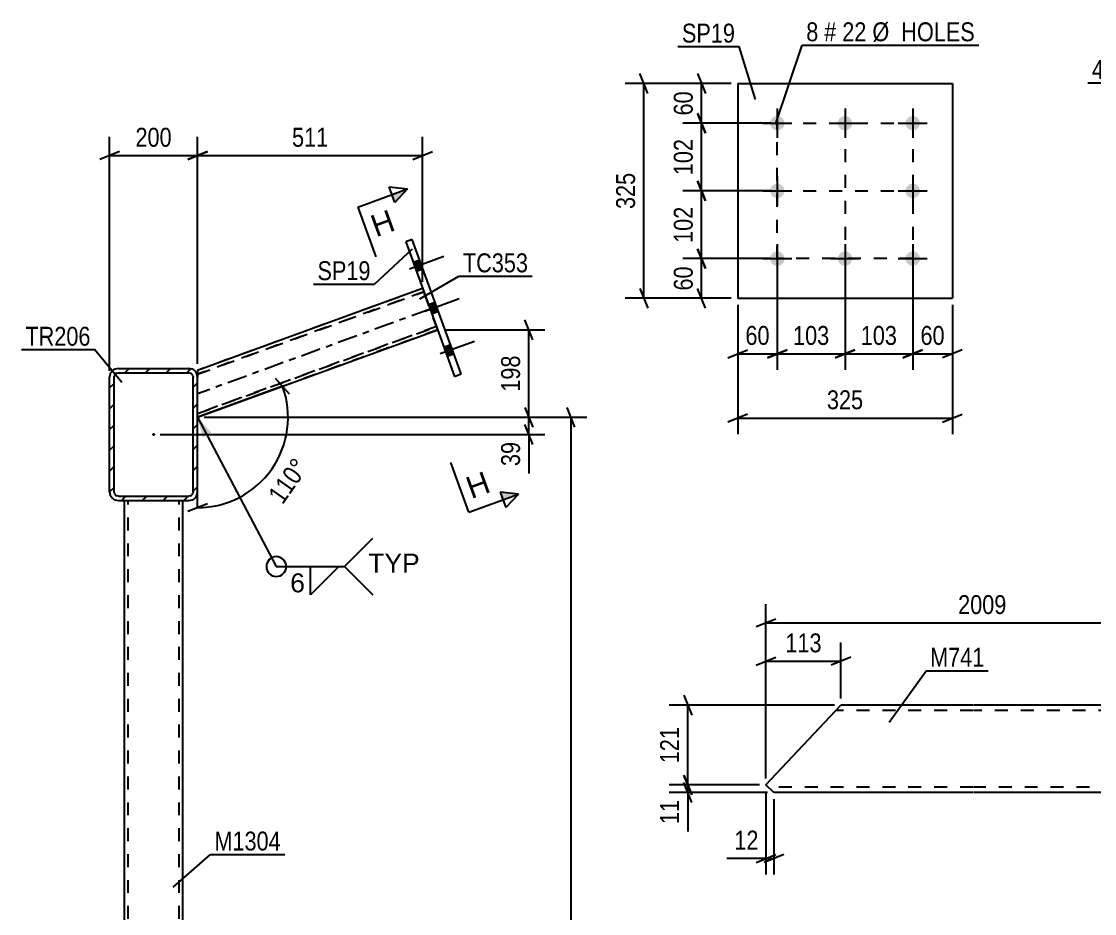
# Model space of a CAD drawing. Header units: millimetres. Extents: x 0 to 841, y 0 to 594.
# Drawn here: x 514.5 to 677, y 320.7 to 455.7 of the extents above; entities that cross this region are included whole.
import ezdxf

# ---------------------------------------------------------------- set-up
doc = ezdxf.new("R2010")
doc.units = ezdxf.units.MM
doc.linetypes.add('DXK_LINE_DOT2', pattern=[3.9198, 1.9599, -1.9599])
doc.linetypes.add('DXK_LINE_DOT3', pattern=[5.9187, 2.979, -0.9799, 0.9799, -0.9799])
doc.styles.add('Arial', font='ARIAL.TTF', dxfattribs={"height": 0.2})
doc.styles.add('Arial Narrow', font='ARIALN.TTF', dxfattribs={"height": 0.2})

# ---------------------------------------------------------------- blocks, each defined once
blk = doc.blocks.new('Part-570388617-3313 - 3275')
at = {"color": 2, "linetype": 'Continuous'}
for p, q in [((575.26, 415.29), (541.2, 402.9)), ((541.2, 395.8), (577.54, 409.03)), ((541.2, 402.9), (541.2, 401.85)), ((541.2, 402.9), (541.2, 402.9))]:
    blk.add_line(p, q, dxfattribs=at)
at = {"color": 7, "linetype": 'DXK_LINE_DOT2'}
for p, q in [((575.26, 415.29), (541.2, 402.9)), ((541.2, 402.33), (575.44, 414.79)), ((575.44, 414.79), (541.2, 402.33)), ((577.54, 409.03), (575.26, 415.29)), ((541.2, 396.37), (577.36, 409.53)), ((577.36, 409.53), (541.2, 396.37)), ((577.54, 409.03), (541.2, 395.8)), ((541.2, 402.9), (541.2, 402.57)), ((541.2, 402.33), (541.2, 402.33)), ((541.2, 395.8), (541.2, 401.85)), ((541.2, 396.37), (541.2, 396.37)), ((541.2, 395.8), (541.2, 395.8))]:
    blk.add_line(p, q, dxfattribs=at)
at = {"color": 7, "linetype": 'DXK_LINE_DOT3'}
blk.add_line((576.4, 412.16), (541.2, 399.35), dxfattribs=at)
blk = doc.blocks.new('Part-570388617-3338 - 3275')
at = {"color": 2, "linetype": 'Continuous'}
for p, q in [((573.69, 422.71), (572.69, 422.34)), ((572.69, 422.34), (580.1, 401.98)), ((581.11, 402.35), (573.69, 422.71)), ((580.1, 401.98), (581.11, 402.35))]:
    blk.add_line(p, q, dxfattribs=at)
at = {"color": 7, "linetype": 'DXK_LINE_DOT2'}
for p, q in [((573.69, 422.71), (572.69, 422.34)), ((580.1, 401.98), (581.11, 402.35))]:
    blk.add_line(p, q, dxfattribs=at)
blk = doc.blocks.new('Bolt-570388617-3353 - 3275')
at = {"linetype": 'Continuous'}
for points in [[(573.81, 419.27), (574.31, 417.89), (575.31, 418.26), (574.81, 419.64)], [(573.81, 419.27), (574.31, 417.89), (575.31, 418.26), (574.81, 419.64)], [(573.81, 419.27), (574.31, 417.89), (575.31, 418.26), (574.81, 419.64)], [(576.15, 412.85), (576.65, 411.47), (577.65, 411.84), (577.15, 413.21)], [(576.15, 412.85), (576.65, 411.47), (577.65, 411.84), (577.15, 413.21)], [(578.48, 406.43), (578.99, 405.05), (579.99, 405.42), (579.49, 406.79)], [(578.48, 406.43), (578.99, 405.05), (579.99, 405.42), (579.49, 406.79)], [(578.48, 406.43), (578.99, 405.05), (579.99, 405.42), (579.49, 406.79)]]:
    blk.add_hatch(color=1, dxfattribs=at).paths.add_polyline_path(points)
at = {"color": 1, "linetype": 'Continuous'}
for p, q in [((573.25, 418.29), (578.45, 420.18)), ((573.25, 418.29), (578.45, 420.18)), ((573.25, 418.29), (578.45, 420.18)), ((573.81, 419.27), (574.81, 419.64)), ((573.81, 419.27), (574.81, 419.64)), ((573.81, 419.27), (574.81, 419.64)), ((574.31, 417.89), (575.31, 418.26)), ((574.31, 417.89), (575.31, 418.26)), ((574.31, 417.89), (575.31, 418.26)), ((575.58, 411.86), (580.78, 413.76)), ((575.58, 411.86), (580.78, 413.76)), ((576.15, 412.85), (577.15, 413.21)), ((576.15, 412.85), (577.15, 413.21)), ((576.65, 411.47), (577.65, 411.84)), ((576.65, 411.47), (577.65, 411.84)), ((577.92, 405.44), (583.12, 407.34)), ((577.92, 405.44), (583.12, 407.34)), ((577.92, 405.44), (583.12, 407.34)), ((578.48, 406.43), (579.49, 406.79)), ((578.48, 406.43), (579.49, 406.79)), ((578.48, 406.43), (579.49, 406.79)), ((578.99, 405.05), (579.99, 405.42)), ((578.99, 405.05), (579.99, 405.42)), ((578.99, 405.05), (579.99, 405.42))]:
    blk.add_line(p, q, dxfattribs=at)
blk = doc.blocks.new('Part-570388617-3367 - 3275')
at = {"color": 2, "linetype": 'Continuous'}
for p, q in [((530.14, 308.73), (530.14, 383.19)), ((538.94, 308.73), (538.94, 383.19)), ((530.14, 286.07), (530.14, 286.67)), ((538.94, 286.07), (538.94, 286.67)), ((530.14, 190.52), (530.14, 264.97)), ((538.94, 190.52), (538.94, 264.97))]:
    blk.add_line(p, q, dxfattribs=at)
at = {"color": 7, "linetype": 'DXK_LINE_DOT2'}
for p, q in [((530.14, 383.19), (538.94, 383.19)), ((530.14, 383.19), (538.94, 383.19)), ((530.67, 190.52), (530.67, 383.19)), ((538.4, 190.52), (538.4, 383.19)), ((530.14, 286.67), (530.14, 308.73)), ((538.94, 286.67), (538.94, 308.73)), ((530.14, 264.97), (530.14, 286.07)), ((538.94, 264.97), (538.94, 286.07)), ((530.14, 190.52), (530.14, 190.52)), ((530.14, 190.52), (538.94, 190.52)), ((538.94, 190.52), (530.14, 190.52)), ((530.14, 190.52), (530.14, 190.52)), ((530.67, 190.52), (530.67, 190.52)), ((538.4, 190.52), (538.4, 190.52)), ((538.94, 190.52), (538.94, 190.52)), ((538.94, 190.52), (538.94, 190.52))]:
    blk.add_line(p, q, dxfattribs=at)
blk = doc.blocks.new('Part-570388617-3372 - 3275')
at = {"linetype": 'Continuous'}
h = blk.add_hatch(dxfattribs=at)
h.set_pattern_fill('', scale=0.7, style=0, pattern_type=0)
h.set_pattern_definition([(45, (527.87, 384.519), (-1.57154, 1.57154), [])])
h.paths.add_polyline_path([(527.87, 401.85), (527.87, 384.52), (527.97, 384.01), (528.26, 383.58), (528.69, 383.29), (529.2, 383.19), (539.87, 383.19), (540.38, 383.29), (540.81, 383.58), (541.1, 384.01), (541.2, 384.52), (541.2, 401.85), (541.1, 402.36), (540.81, 402.8), (540.38, 403.08), (539.87, 403.19), (529.2, 403.19), (528.69, 403.08), (528.26, 402.8), (527.97, 402.36)])
h.paths.add_polyline_path([(528.73, 402.32), (528.95, 402.47), (529.2, 402.52), (539.87, 402.52), (540.13, 402.47), (540.34, 402.32), (540.49, 402.11), (540.54, 401.85), (540.54, 384.52), (540.49, 384.26), (540.34, 384.05), (540.13, 383.9), (539.87, 383.85), (529.2, 383.85), (528.95, 383.9), (528.73, 384.05), (528.59, 384.26), (528.54, 384.52), (528.54, 401.85), (528.59, 402.11)])
blk.add_hatch(color=30, dxfattribs=at).paths.add_polyline_path([(534.54, 393.09, -1), (534.54, 393.29, -1)])
at = {"color": 2, "linetype": 'Continuous'}
for p, q in [((529.2, 403.19), (528.69, 403.08)), ((529.2, 403.19), (539.87, 403.19)), ((540.38, 403.08), (539.87, 403.19)), ((527.97, 402.36), (527.87, 401.85)), ((527.87, 384.52), (527.87, 401.85)), ((528.54, 401.85), (528.59, 402.11)), ((528.54, 384.52), (528.54, 401.85)), ((528.95, 402.47), (529.2, 402.52)), ((529.2, 402.52), (539.87, 402.52)), ((539.87, 402.52), (540.13, 402.47)), ((540.49, 402.11), (540.54, 401.85)), ((540.54, 384.52), (540.54, 401.85)), ((541.2, 401.85), (541.1, 402.36)), ((541.2, 384.52), (541.2, 401.85)), ((527.87, 384.52), (527.97, 384.01)), ((528.59, 384.26), (528.54, 384.52)), ((529.2, 383.85), (528.95, 383.9)), ((529.2, 383.85), (539.87, 383.85)), ((540.13, 383.9), (539.87, 383.85)), ((540.54, 384.52), (540.49, 384.26)), ((541.1, 384.01), (541.2, 384.52)), ((528.69, 383.29), (529.2, 383.19)), ((529.2, 383.19), (539.87, 383.19)), ((539.87, 383.19), (540.38, 383.29))]:
    blk.add_line(p, q, dxfattribs=at)
at = {"color": 7, "linetype": 'DXK_LINE_DOT3'}
blk.add_line((534.54, 393.19), (534.54, 393.19), dxfattribs=at)
at = {"color": 30, "linetype": 'DXK_LINE_DOT3'}
blk.add_line((534.54, 393.19), (534.54, 393.19), dxfattribs=at)
at = {"color": 30, "linetype": 'Continuous'}
blk.add_circle((534.54, 393.19), 0.1, dxfattribs=at)
at = {"color": 2, "linetype": 'Continuous'}
for centre, radius, start, end in [((529.2, 401.85), 1.33, 112.5, 157.5), ((539.87, 401.85), 1.33, 22.5, 67.5), ((529.2, 401.85), 0.667, 112.5, 157.5), ((539.87, 401.85), 0.667, 22.5, 67.5), ((529.2, 384.52), 1.33, 202.5, 247.5), ((529.2, 384.52), 0.667, 202.5, 247.5), ((539.87, 384.52), 0.667, 292.5, 337.5), ((539.87, 384.52), 1.33, 292.5, 337.5)]:
    blk.add_arc(centre, radius, start, end, dxfattribs=at)
blk = doc.blocks.new('Part-570388617-11864 - 11863')
at = {"color": 2, "linetype": 'Continuous'}
for p, q in [((627.23, 340.14), (638.58, 352.21)), ((658.58, 352.21), (638.58, 352.21)), ((678.68, 352.21), (658.68, 352.21)), ((692.72, 339.01), (678.68, 352.21)), ((628.44, 339.01), (627.23, 340.14)), ((658.58, 339.01), (628.44, 339.01)), ((692.72, 339.01), (658.68, 339.01))]:
    blk.add_line(p, q, dxfattribs=at)
at = {"color": 7, "linetype": 'DXK_LINE_DOT2'}
for p, q in [((658.58, 351.41), (637.83, 351.41)), ((679.53, 351.41), (658.68, 351.41)), ((658.58, 339.81), (627.59, 339.81)), ((691.87, 339.81), (658.68, 339.81)), ((691.62, 340.04), (691.67, 339.99)), ((691.8, 339.87), (691.87, 339.81))]:
    blk.add_line(p, q, dxfattribs=at)
blk = doc.blocks.new('Part-570388617-11904 - 11903')
at = {"color": 2, "linetype": 'Continuous'}
for p, q in [((622.95, 446.31), (622.95, 413.81)), ((622.95, 446.31), (655.45, 446.31)), ((655.45, 446.31), (655.45, 413.81)), ((622.95, 413.81), (655.45, 413.81))]:
    blk.add_line(p, q, dxfattribs=at)
blk = doc.blocks.new('Bolt-570388617-11905 - 11903')
at = {"linetype": 'Continuous'}
for points in [[(628.95, 441.41, -1), (628.95, 439.21, -1)], [(639.2, 441.41, -1), (639.2, 439.21, -1)], [(649.45, 441.41, -1), (649.45, 439.21, -1)], [(628.95, 431.16, -1), (628.95, 428.96, -1)], [(649.45, 431.16, -1), (649.45, 428.96, -1)], [(628.95, 420.91, -1), (628.95, 418.71, -1)], [(639.2, 420.91, -1), (639.2, 418.71, -1)], [(649.45, 420.91, -1), (649.45, 418.71, -1)]]:
    blk.add_hatch(color=1, dxfattribs=at).paths.add_polyline_path(points)
at = {"color": 1, "linetype": 'Continuous'}
for p, q in [((628.95, 442.51), (628.95, 438.11)), ((639.2, 442.51), (639.2, 438.11)), ((649.45, 442.51), (649.45, 438.11)), ((626.75, 440.31), (631.15, 440.31)), ((637, 440.31), (641.4, 440.31)), ((647.25, 440.31), (651.65, 440.31)), ((628.95, 432.26), (628.95, 427.86)), ((649.45, 432.26), (649.45, 427.86)), ((626.75, 430.06), (631.15, 430.06)), ((647.25, 430.06), (651.65, 430.06)), ((628.95, 422.01), (628.95, 417.61)), ((639.2, 422.01), (639.2, 417.61)), ((649.45, 422.01), (649.45, 417.61)), ((626.75, 419.81), (631.15, 419.81)), ((637, 419.81), (641.4, 419.81)), ((647.25, 419.81), (651.65, 419.81))]:
    blk.add_line(p, q, dxfattribs=at)
blk = doc.blocks.new('Rectangle-570388617-13213 - 11903')
at = {"color": 1, "linetype": 'DXK_LINE_DOT2'}
blk.add_lwpolyline([(628.95, 440.31), (649.45, 440.31), (649.45, 419.81), (628.95, 419.81), (628.95, 440.31)], close=True, dxfattribs=at)
blk = doc.blocks.new('Line-570388617-13223 - 11903')
at = {"color": 1, "linetype": 'DXK_LINE_DOT2'}
blk.add_line((639.2, 440.31), (639.2, 419.81), dxfattribs=at)
blk = doc.blocks.new('Line-570388617-13230 - 11903')
at = {"color": 1, "linetype": 'DXK_LINE_DOT2'}
blk.add_line((628.95, 430.06), (649.45, 430.06), dxfattribs=at)
blk = doc.blocks.new('StraightDimension-570388617-9710 - 3275')
at = {"color": 7, "linetype": 'Continuous'}
for p, q in [((527.87, 402.85), (527.87, 438.25)), ((541.2, 403.9), (541.2, 438.25)), ((529.37, 436), (526.37, 434.8)), ((527.87, 435.4), (541.2, 435.4)), ((539.7, 434.8), (542.7, 436))]:
    blk.add_line(p, q, dxfattribs=at)
at = {"color": 0}
blk.add_wipeout([(537.88, 436.15), (537.88, 440.35), (531.19, 440.35), (531.19, 436.15)], dxfattribs=at)
at = {"color": 3, "style": 'Arial Narrow'}
blk.add_text('200', height=2.863, dxfattribs=at).set_placement((531.79, 436.75))
blk = doc.blocks.new('AngleDimension-570388617-9568 - 3275')
at = {"color": 7, "linetype": 'Continuous'}
for p, q in [((555.13, 399.28), (552.98, 401.69)), ((554.06, 400.48), (541.2, 395.8)), ((542.14, 396.15), (554.06, 400.48)), ((541.2, 382.12), (541.2, 395.8)), ((542.7, 382.72), (539.7, 381.52))]:
    blk.add_line(p, q, dxfattribs=at)
blk.add_arc((541.2, 395.8), 13.68, 270, 20.0003, dxfattribs=at)
at = {"color": 0}
blk.add_wipeout([(558.96, 388.43), (555.52, 390.84), (550.77, 384.05), (554.21, 381.64)], dxfattribs=at)
at = {"color": 3, "style": 'Arial Narrow'}
blk.add_text('110°', height=2.863, rotation=54.9982, dxfattribs=at).set_placement((554.06, 382.47))
blk = doc.blocks.new('StraightDimension-570388617-3440 - 3275')
at = {"color": 7, "linetype": 'Continuous'}
for p, q in [((591.95, 407.53), (590.75, 410.53)), ((578.54, 409.03), (593.75, 409.03)), ((591.35, 395.8), (591.35, 409.03)), ((590.75, 397.3), (591.95, 394.3)), ((542.2, 395.8), (593.75, 395.8))]:
    blk.add_line(p, q, dxfattribs=at)
at = {"color": 0}
blk.add_wipeout([(590.6, 405.76), (586.4, 405.76), (586.4, 399.07), (590.6, 399.07)], dxfattribs=at)
at = {"color": 3, "style": 'Arial Narrow'}
blk.add_text('198', height=2.863, rotation=90.0002, dxfattribs=at).set_placement((590, 399.67))
blk = doc.blocks.new('StraightDimension-570388617-3450 - 3275')
at = {"color": 7, "linetype": 'Continuous'}
for p, q in [((590.75, 397.3), (591.95, 394.3)), ((542.2, 395.8), (593.75, 395.8)), ((591.35, 393.19), (591.35, 395.8)), ((535.54, 393.19), (593.75, 393.19)), ((591.95, 391.69), (590.75, 394.69))]:
    blk.add_line(p, q, dxfattribs=at)
at = {"color": 0}
blk.add_wipeout([(590.6, 392.66), (586.4, 392.66), (586.4, 387.81), (590.6, 387.81)], dxfattribs=at)
at = {"color": 7, "linetype": 'Continuous'}
blk.add_line((591.35, 393.19), (591.35, 387.28), dxfattribs=at)
blk.add_line((591.35, 393.19), (591.35, 387.28), dxfattribs=at)
at = {"color": 3, "style": 'Arial Narrow'}
blk.add_text('39', height=2.863, rotation=90.0002, dxfattribs=at).set_placement((590, 388.41))
blk = doc.blocks.new('StraightDimension-570388617-3485 - 3275')
at = {"color": 7, "linetype": 'Continuous'}
for p, q in [((598.32, 394.3), (597.12, 397.3)), ((542.2, 395.8), (600.12, 395.8)), ((597.72, 178.28), (597.72, 395.8)), ((597.12, 179.78), (598.32, 176.78)), ((561, 178.28), (600.12, 178.28))]:
    blk.add_line(p, q, dxfattribs=at)
at = {"color": 0}
blk.add_wipeout([(596.97, 291.3), (592.77, 291.3), (592.77, 282.79), (596.97, 282.79)], dxfattribs=at)
at = {"color": 3, "style": 'Arial Narrow'}
blk.add_text('3263', height=2.863, rotation=90.0002, dxfattribs=at).set_placement((596.37, 283.39))
blk = doc.blocks.new('StraightDimension-570388617-9709 - 3275')
at = {"color": 7, "linetype": 'Continuous'}
for p, q in [((541.2, 403.9), (541.2, 438.25)), ((575.26, 416.29), (575.26, 438.25)), ((542.7, 436), (539.7, 434.8)), ((541.2, 435.4), (575.26, 435.4)), ((573.76, 434.8), (576.76, 436))]:
    blk.add_line(p, q, dxfattribs=at)
at = {"color": 0}
blk.add_wipeout([(561.57, 436.15), (561.57, 440.35), (554.89, 440.35), (554.89, 436.15)], dxfattribs=at)
at = {"color": 3, "style": 'Arial Narrow'}
blk.add_text('511', height=2.863, dxfattribs=at).set_placement((555.49, 436.75))
blk = doc.blocks.new('StraightDimension-570388617-12020 - 11863')
at = {"color": 7, "linetype": 'Continuous'}
for p, q in [((627.23, 339.14), (627.23, 326.61)), ((628.44, 338.01), (628.44, 326.61)), ((625.73, 328.41), (628.73, 329.61)), ((629.94, 329.61), (626.94, 328.41)), ((627.23, 329.01), (628.44, 329.01))]:
    blk.add_line(p, q, dxfattribs=at)
at = {"color": 0}
blk.add_wipeout([(626.71, 329.76), (626.71, 333.96), (621.85, 333.96), (621.85, 329.76)], dxfattribs=at)
at = {"color": 7, "linetype": 'Continuous'}
blk.add_line((627.23, 329.01), (621.33, 329.01), dxfattribs=at)
blk.add_line((627.23, 329.01), (621.33, 329.01), dxfattribs=at)
at = {"color": 3, "style": 'Arial Narrow'}
blk.add_text('12', height=2.863, dxfattribs=at).set_placement((622.45, 330.36))
blk = doc.blocks.new('StraightDimension-570388617-12016 - 11863')
at = {"color": 7, "linetype": 'Continuous'}
for p, q in [((627.23, 341.14), (627.23, 361.72)), ((638.58, 353.21), (638.58, 361.72)), ((625.73, 358.27), (628.73, 359.47)), ((640.08, 359.47), (637.08, 358.27)), ((627.23, 358.87), (638.58, 358.87))]:
    blk.add_line(p, q, dxfattribs=at)
at = {"color": 0}
blk.add_wipeout([(636.25, 359.62), (636.25, 363.82), (629.57, 363.82), (629.57, 359.62)], dxfattribs=at)
at = {"color": 3, "style": 'Arial Narrow'}
blk.add_text('113', height=2.863, dxfattribs=at).set_placement((630.17, 360.22))
blk = doc.blocks.new('StraightDimension-570388617-13443 - 11863')
at = {"color": 7, "linetype": 'Continuous'}
for p, q in [((614.82, 353.71), (616.02, 350.71)), ((637.58, 352.21), (612.57, 352.21)), ((615.42, 340.14), (615.42, 352.21)), ((616.02, 338.64), (614.82, 341.64)), ((626.23, 340.14), (612.57, 340.14))]:
    blk.add_line(p, q, dxfattribs=at)
at = {"color": 0}
blk.add_wipeout([(614.67, 349.51), (610.47, 349.51), (610.47, 342.83), (614.67, 342.83)], dxfattribs=at)
at = {"color": 3, "style": 'Arial Narrow'}
blk.add_text('121', height=2.863, rotation=90.0002, dxfattribs=at).set_placement((614.07, 343.43))
blk = doc.blocks.new('StraightDimension-570388617-12038 - 11863')
at = {"color": 7, "linetype": 'Continuous'}
for p, q in [((627.23, 341.14), (627.23, 367.51)), ((692.72, 340.01), (692.72, 367.51)), ((628.73, 365.26), (625.73, 364.06)), ((627.23, 364.66), (692.72, 364.66)), ((691.22, 364.06), (694.22, 365.26))]:
    blk.add_line(p, q, dxfattribs=at)
at = {"color": 0}
blk.add_wipeout([(664.23, 365.41), (664.23, 369.61), (655.72, 369.61), (655.72, 365.41)], dxfattribs=at)
at = {"color": 3, "style": 'Arial Narrow'}
blk.add_text('2009', height=2.863, dxfattribs=at).set_placement((656.32, 366.01))
blk = doc.blocks.new('StraightDimension-570388617-13444 - 11863')
at = {"color": 7, "linetype": 'Continuous'}
for p, q in [((614.82, 341.64), (616.02, 338.64)), ((626.23, 340.14), (612.57, 340.14)), ((616.02, 337.51), (614.82, 340.51)), ((615.42, 339.01), (615.42, 340.14)), ((627.44, 339.01), (612.57, 339.01))]:
    blk.add_line(p, q, dxfattribs=at)
at = {"color": 0}
blk.add_wipeout([(614.67, 338.48), (610.47, 338.48), (610.47, 333.62), (614.67, 333.62)], dxfattribs=at)
at = {"color": 7, "linetype": 'Continuous'}
blk.add_line((615.42, 339.01), (615.42, 333.1), dxfattribs=at)
blk.add_line((615.42, 339.01), (615.42, 333.1), dxfattribs=at)
at = {"color": 3, "style": 'Arial Narrow'}
blk.add_text('11', height=2.863, rotation=90.0002, dxfattribs=at).set_placement((614.07, 334.22))
blk = doc.blocks.new('StraightDimension-570388617-12121 - 11903')
at = {"color": 7, "linetype": 'Continuous'}
for p, q in [((628.95, 418.81), (628.95, 403)), ((622.95, 412.81), (622.95, 403)), ((621.45, 404.8), (624.45, 406)), ((622.95, 405.4), (628.95, 405.4)), ((630.45, 406), (627.45, 404.8))]:
    blk.add_line(p, q, dxfattribs=at)
at = {"color": 0}
blk.add_wipeout([(628.38, 406.15), (628.38, 410.35), (623.52, 410.35), (623.52, 406.15)], dxfattribs=at)
at = {"color": 3, "style": 'Arial Narrow'}
blk.add_text('60', height=2.863, dxfattribs=at).set_placement((624.12, 406.75))
blk = doc.blocks.new('StraightDimension-570388617-12098 - 11903')
at = {"color": 7, "linetype": 'Continuous'}
for p, q in [((616.89, 447.81), (618.09, 444.81)), ((621.95, 446.31), (614.64, 446.31)), ((617.49, 440.31), (617.49, 446.31)), ((627.95, 440.31), (614.64, 440.31)), ((618.09, 438.81), (616.89, 441.81))]:
    blk.add_line(p, q, dxfattribs=at)
at = {"color": 0}
blk.add_wipeout([(616.74, 445.74), (612.54, 445.74), (612.54, 440.88), (616.74, 440.88)], dxfattribs=at)
at = {"color": 3, "style": 'Arial Narrow'}
blk.add_text('60', height=2.863, rotation=90.0002, dxfattribs=at).set_placement((616.14, 441.48))
blk = doc.blocks.new('StraightDimension-570388617-12099 - 11903')
at = {"color": 7, "linetype": 'Continuous'}
for p, q in [((627.95, 440.31), (614.64, 440.31)), ((616.89, 441.81), (618.09, 438.81)), ((617.49, 430.06), (617.49, 440.31)), ((618.09, 428.56), (616.89, 431.56)), ((627.95, 430.06), (614.64, 430.06))]:
    blk.add_line(p, q, dxfattribs=at)
at = {"color": 0}
blk.add_wipeout([(616.74, 438.53), (612.54, 438.53), (612.54, 431.84), (616.74, 431.84)], dxfattribs=at)
at = {"color": 3, "style": 'Arial Narrow'}
blk.add_text('102', height=2.863, rotation=90.0002, dxfattribs=at).set_placement((616.14, 432.44))
blk = doc.blocks.new('StraightDimension-570388617-12100 - 11903')
at = {"color": 7, "linetype": 'Continuous'}
for p, q in [((616.89, 431.56), (618.09, 428.56)), ((627.95, 430.06), (614.64, 430.06)), ((617.49, 419.81), (617.49, 430.06)), ((618.09, 418.31), (616.89, 421.31)), ((627.95, 419.81), (614.64, 419.81))]:
    blk.add_line(p, q, dxfattribs=at)
at = {"color": 0}
blk.add_wipeout([(616.74, 428.28), (612.54, 428.28), (612.54, 421.59), (616.74, 421.59)], dxfattribs=at)
at = {"color": 3, "style": 'Arial Narrow'}
blk.add_text('102', height=2.863, rotation=90.0002, dxfattribs=at).set_placement((616.14, 422.19))
blk = doc.blocks.new('StraightDimension-570388617-12101 - 11903')
at = {"color": 7, "linetype": 'Continuous'}
for p, q in [((616.89, 421.31), (618.09, 418.31)), ((627.95, 419.81), (614.64, 419.81)), ((617.49, 413.81), (617.49, 419.81)), ((618.09, 412.31), (616.89, 415.31)), ((621.95, 413.81), (614.64, 413.81))]:
    blk.add_line(p, q, dxfattribs=at)
at = {"color": 0}
blk.add_wipeout([(616.74, 419.24), (612.54, 419.24), (612.54, 414.38), (616.74, 414.38)], dxfattribs=at)
at = {"color": 3, "style": 'Arial Narrow'}
blk.add_text('60', height=2.863, rotation=90.0002, dxfattribs=at).set_placement((616.14, 414.98))
blk = doc.blocks.new('StraightDimension-570388617-12114 - 11903')
at = {"color": 7, "linetype": 'Continuous'}
for p, q in [((609.36, 444.81), (608.16, 447.81)), ((621.95, 446.31), (605.91, 446.31)), ((608.76, 413.81), (608.76, 446.31)), ((608.16, 415.31), (609.36, 412.31)), ((621.95, 413.81), (605.91, 413.81))]:
    blk.add_line(p, q, dxfattribs=at)
at = {"color": 0}
blk.add_wipeout([(608.01, 433.4), (603.81, 433.4), (603.81, 426.72), (608.01, 426.72)], dxfattribs=at)
at = {"color": 3, "style": 'Arial Narrow'}
blk.add_text('325', height=2.863, rotation=90.0002, dxfattribs=at).set_placement((607.41, 427.32))
blk = doc.blocks.new('StraightDimension-570388617-12118 - 11903')
at = {"color": 7, "linetype": 'Continuous'}
for p, q in [((649.45, 418.81), (649.45, 403)), ((655.45, 412.81), (655.45, 403)), ((647.95, 404.8), (650.95, 406)), ((649.45, 405.4), (655.45, 405.4)), ((656.95, 406), (653.95, 404.8))]:
    blk.add_line(p, q, dxfattribs=at)
at = {"color": 0}
blk.add_wipeout([(654.88, 406.15), (654.88, 410.35), (650.02, 410.35), (650.02, 406.15)], dxfattribs=at)
at = {"color": 3, "style": 'Arial Narrow'}
blk.add_text('60', height=2.863, dxfattribs=at).set_placement((650.62, 406.75))
blk = doc.blocks.new('StraightDimension-570388617-12119 - 11903')
at = {"color": 7, "linetype": 'Continuous'}
for p, q in [((639.2, 418.81), (639.2, 403)), ((649.45, 418.81), (649.45, 403)), ((637.7, 404.8), (640.7, 406)), ((639.2, 405.4), (649.45, 405.4)), ((650.95, 406), (647.95, 404.8))]:
    blk.add_line(p, q, dxfattribs=at)
at = {"color": 0}
blk.add_wipeout([(647.67, 406.15), (647.67, 410.35), (640.98, 410.35), (640.98, 406.15)], dxfattribs=at)
at = {"color": 3, "style": 'Arial Narrow'}
blk.add_text('103', height=2.863, dxfattribs=at).set_placement((641.58, 406.75))
blk = doc.blocks.new('StraightDimension-570388617-12120 - 11903')
at = {"color": 7, "linetype": 'Continuous'}
for p, q in [((628.95, 418.81), (628.95, 403)), ((639.2, 418.81), (639.2, 403)), ((627.45, 404.8), (630.45, 406)), ((628.95, 405.4), (639.2, 405.4)), ((640.7, 406), (637.7, 404.8))]:
    blk.add_line(p, q, dxfattribs=at)
at = {"color": 0}
blk.add_wipeout([(637.42, 406.15), (637.42, 410.35), (630.73, 410.35), (630.73, 406.15)], dxfattribs=at)
at = {"color": 3, "style": 'Arial Narrow'}
blk.add_text('103', height=2.863, dxfattribs=at).set_placement((631.33, 406.75))
blk = doc.blocks.new('StraightDimension-570388617-12134 - 11903')
at = {"color": 7, "linetype": 'Continuous'}
for p, q in [((622.95, 412.81), (622.95, 393.26)), ((655.45, 412.81), (655.45, 393.26)), ((624.45, 396.26), (621.45, 395.06)), ((622.95, 395.66), (655.45, 395.66)), ((653.95, 395.06), (656.95, 396.26))]:
    blk.add_line(p, q, dxfattribs=at)
at = {"color": 0}
blk.add_wipeout([(642.54, 396.41), (642.54, 400.61), (635.86, 400.61), (635.86, 396.41)], dxfattribs=at)
at = {"color": 3, "style": 'Arial Narrow'}
blk.add_text('325', height=2.863, dxfattribs=at).set_placement((636.46, 397.01))
blk = doc.blocks.new('Mark-570388617-3334 - 3275')
at = {"color": 0}
blk.add_wipeout([(567.38, 416.55), (567.38, 419.55), (559.34, 419.55), (559.34, 416.55)], dxfattribs=at)
blk.add_wipeout([(567.38, 416.55), (567.38, 419.55), (559.34, 419.55), (559.34, 416.55)], dxfattribs=at)
at = {"color": 30, "linetype": 'Continuous'}
for p in [(573.65, 421.22), (558.74, 415.95)]:
    blk.add_line(p, (567.98, 415.95), dxfattribs=at)
at = {"color": 3, "style": 'Arial Narrow'}
blk.add_text('SP19', height=2.863, dxfattribs=at).set_placement((559.34, 416.55))
blk = doc.blocks.new('Mark-570388617-3309 - 3275')
at = {"color": 0}
blk.add_wipeout([(591.22, 417.74), (591.22, 420.74), (581.36, 420.74), (581.36, 417.74)], dxfattribs=at)
blk.add_wipeout([(591.22, 417.74), (591.22, 420.74), (581.36, 420.74), (581.36, 417.74)], dxfattribs=at)
at = {"color": 30, "linetype": 'Continuous'}
for p, q in [((574.82, 413.74), (580.76, 417.14)), ((580.76, 417.14), (591.82, 417.14))]:
    blk.add_line(p, q, dxfattribs=at)
at = {"color": 3, "style": 'Arial Narrow'}
blk.add_text('TC353', height=2.863, dxfattribs=at).set_placement((581.36, 417.74))
blk = doc.blocks.new('SectionMark-570388617-9951 - 3275')
at = {"linetype": 'Continuous'}
for points in [[(571.05, 428.32), (570.62, 429.5), (572.97, 430.35)], [(587.44, 383.29), (587.01, 384.47), (589.79, 384.15)]]:
    blk.add_hatch(color=6, dxfattribs=at).paths.add_polyline_path(points)
at = {"color": 6, "linetype": 'Continuous'}
for p, q in [((571.05, 428.32), (570.19, 430.67)), ((570.19, 430.67), (572.97, 430.35)), ((572.97, 430.35), (571.05, 428.32)), ((589.79, 384.15), (587.01, 384.47)), ((587.01, 384.47), (587.87, 382.12)), ((589.79, 384.15), (587.87, 382.12))]:
    blk.add_line(p, q, dxfattribs=at)
at = {"color": 0, "linetype": 'Continuous'}
for points in [[(571.35, 424.18), (570.16, 427.46), (566.99, 426.31), (568.19, 423.02)], [(585.78, 384.55), (584.58, 387.84), (581.41, 386.69), (582.61, 383.4)]]:
    blk.add_wipeout(points, dxfattribs=at)
at = {"color": 6, "linetype": 'Continuous'}
for p, q in [((565.45, 427.61), (572.97, 430.35)), ((565.45, 427.61), (568.19, 420.1)), ((582.27, 381.41), (579.53, 388.93)), ((582.27, 381.41), (589.79, 384.15))]:
    blk.add_line(p, q, dxfattribs=at)
at = {"color": 3, "linetype": 'Continuous', "style": 'Arial'}
for p in [(568.19, 423.02), (582.61, 383.4)]:
    blk.add_text('H', height=3.34, rotation=20.002, dxfattribs=at).set_placement(p)
blk = doc.blocks.new('Mark-570388617-3363 - 3275')
at = {"color": 0}
blk.add_wipeout([(553.8, 330.22), (553.8, 333.22), (543.74, 333.22), (543.74, 330.22)], dxfattribs=at)
blk.add_wipeout([(553.8, 330.22), (553.8, 333.22), (543.74, 333.22), (543.74, 330.22)], dxfattribs=at)
at = {"color": 30, "linetype": 'Continuous'}
for p, q in [((537.49, 324.67), (543.14, 329.62)), ((543.14, 329.62), (554.4, 329.62))]:
    blk.add_line(p, q, dxfattribs=at)
at = {"color": 3, "style": 'Arial Narrow'}
blk.add_text('M1304', height=2.863, dxfattribs=at).set_placement((543.74, 330.22))
blk = doc.blocks.new('WeldMark-570388617-9777 - 3275')
at = {"linetype": 'Continuous'}
blk.add_hatch(color=30, dxfattribs=at).paths.add_polyline_path([(541.94, 392.8), (541.2, 395.8), (543.26, 393.5)])
at = {"color": 30, "linetype": 'Continuous'}
blk.add_line((541.2, 395.8), (553.11, 373.2), dxfattribs=at)
at = {"color": 3, "linetype": 'Continuous'}
for q in [(567.72, 377.48), (567.72, 368.91)]:
    blk.add_line((563.43, 373.2), q, dxfattribs=at)
blk.add_arc((553.11, 373.2), 1.5, 90, 270, dxfattribs=at)
at = {"color": 0}
blk.add_wipeout([(557.63, 369.1), (557.63, 372.5), (555.01, 372.5), (555.01, 369.1)], dxfattribs=at)
at = {"color": 30, "linetype": 'Continuous'}
blk.add_line((553.11, 373.2), (563.43, 373.2), dxfattribs=at)
at = {"color": 3, "linetype": 'Continuous'}
for p, q in [((558.29, 373.2), (562.58, 373.2)), ((562.58, 373.2), (558.29, 368.91)), ((558.29, 368.91), (558.29, 373.2))]:
    blk.add_line(p, q, dxfattribs=at)
blk.add_arc((553.11, 373.2), 1.5, 270, 90, dxfattribs=at)
at = {"color": 3, "style": 'Arial'}
blk.add_text('6', height=2.87, dxfattribs=at).set_placement((555.21, 369.3))
at = {"color": 0, "linetype": 'Continuous'}
blk.add_wipeout([(574.81, 372.3), (574.81, 375.3), (567.03, 375.3), (567.03, 372.3)], dxfattribs=at)
blk.add_wipeout([(574.81, 372.3), (574.81, 375.3), (567.03, 375.3), (567.03, 372.3)], dxfattribs=at)
at = {"color": 3, "linetype": 'Continuous', "style": 'Arial'}
blk.add_text('TYP', height=2.865, dxfattribs=at).set_placement((567.03, 372.3))
blk = doc.blocks.new('Mark-570388617-3368 - 3275')
at = {"color": 0}
blk.add_wipeout([(524.99, 406.63), (524.99, 409.63), (515.13, 409.63), (515.13, 406.63)], dxfattribs=at)
blk.add_wipeout([(524.99, 406.63), (524.99, 409.63), (515.13, 409.63), (515.13, 406.63)], dxfattribs=at)
at = {"color": 30, "linetype": 'Continuous'}
for p in [(514.53, 406.03), (529.7, 401.06)]:
    blk.add_line(p, (525.59, 406.03), dxfattribs=at)
at = {"color": 3, "style": 'Arial Narrow'}
blk.add_text('TR206', height=2.863, dxfattribs=at).set_placement((515.13, 406.63))
blk = doc.blocks.new('Mark-570388617-12307 - 11863')
at = {"color": 0}
blk.add_wipeout([(660.29, 358.04), (660.29, 361.04), (652.07, 361.04), (652.07, 358.04)], dxfattribs=at)
blk.add_wipeout([(660.29, 358.04), (660.29, 361.04), (652.07, 361.04), (652.07, 358.04)], dxfattribs=at)
at = {"color": 30, "linetype": 'Continuous'}
for p, q in [((645.88, 349.64), (651.47, 357.44)), ((651.47, 357.44), (660.89, 357.44))]:
    blk.add_line(p, q, dxfattribs=at)
at = {"color": 3, "style": 'Arial Narrow'}
blk.add_text('M741', height=2.863, dxfattribs=at).set_placement((652.07, 358.04))
blk = doc.blocks.new('Mark-570388617-12322 - 11903')
at = {"color": 0}
blk.add_wipeout([(622.55, 452.51), (622.55, 455.51), (614.51, 455.51), (614.51, 452.51)], dxfattribs=at)
blk.add_wipeout([(622.55, 452.51), (622.55, 455.51), (614.51, 455.51), (614.51, 452.51)], dxfattribs=at)
at = {"color": 30, "linetype": 'Continuous'}
for p in [(613.91, 451.91), (625.64, 443.91)]:
    blk.add_line(p, (623.15, 451.91), dxfattribs=at)
at = {"color": 3, "style": 'Arial Narrow'}
blk.add_text('SP19', height=2.863, dxfattribs=at).set_placement((614.51, 452.51))
blk = doc.blocks.new('Mark-570388617-12325 - 11903')
at = {"color": 0}
for points in [[(635.15, 452.71), (635.15, 455.71), (633.33, 455.71), (633.33, 452.71)], [(637.88, 452.71), (637.88, 455.71), (636.05, 455.71), (636.05, 452.71)], [(642.44, 452.71), (642.44, 455.71), (638.78, 455.71), (638.78, 452.71)], [(658.87, 452.71), (658.87, 455.71), (643.34, 455.71), (643.34, 452.71)]]:
    blk.add_wipeout(points, dxfattribs=at)
for points in [[(635.15, 452.71), (635.15, 455.71), (633.33, 455.71), (633.33, 452.71)], [(637.88, 452.71), (637.88, 455.71), (636.05, 455.71), (636.05, 452.71)], [(642.44, 452.71), (642.44, 455.71), (638.78, 455.71), (638.78, 452.71)], [(658.87, 452.71), (658.87, 455.71), (643.34, 455.71), (643.34, 452.71)]]:
    blk.add_wipeout(points, dxfattribs=at)
at = {"color": 7, "linetype": 'Continuous'}
for p, q in [((628.68, 440.09), (632.73, 452.11)), ((632.73, 452.11), (659.47, 452.11))]:
    blk.add_line(p, q, dxfattribs=at)
at = {"color": 3, "style": 'Arial Narrow'}
for s, height, p in [('8', 2.86, (633.33, 452.71)), ('#', 2.86, (636.05, 452.71)), ('22', 2.863, (638.78, 452.71)), ('Ø  HOLES', 2.863, (643.34, 452.71))]:
    blk.add_text(s, height=height, dxfattribs=at).set_placement(p)
blk = doc.blocks.new('Mark-570388617-12349 - 12000')
at = {"color": 0}
for points in [[(678.4, 447.01), (678.4, 450.01), (676.57, 450.01), (676.57, 447.01)], [(681.13, 447.01), (681.13, 450.01), (679.3, 450.01), (679.3, 447.01)], [(685.69, 447.01), (685.69, 450.01), (682.03, 450.01), (682.03, 447.01)], [(702.11, 447.01), (702.11, 450.01), (686.59, 450.01), (686.59, 447.01)]]:
    blk.add_wipeout(points, dxfattribs=at)
for points in [[(678.4, 447.01), (678.4, 450.01), (676.57, 450.01), (676.57, 447.01)], [(681.13, 447.01), (681.13, 450.01), (679.3, 450.01), (679.3, 447.01)], [(685.69, 447.01), (685.69, 450.01), (682.03, 450.01), (682.03, 447.01)], [(702.11, 447.01), (702.11, 450.01), (686.59, 450.01), (686.59, 447.01)]]:
    blk.add_wipeout(points, dxfattribs=at)
at = {"color": 7, "linetype": 'Continuous'}
for p in [(675.97, 446.41), (716.99, 432.11)]:
    blk.add_line(p, (702.71, 446.41), dxfattribs=at)
at = {"color": 3, "style": 'Arial Narrow'}
for s, height, p in [('Ø  HOLES', 2.863, (686.59, 447.01)), ('4', 2.86, (676.57, 447.01)), ('#', 2.86, (679.3, 447.01)), ('18', 2.863, (682.03, 447.01))]:
    blk.add_text(s, height=height, dxfattribs=at).set_placement(p)

msp = doc.modelspace()

# ---------------------------------------------------------------- block references
for name in ['Mark-570388617-12349 - 12000', 'Part-570388617-11904 - 11903', 'Bolt-570388617-11905 - 11903', 'Rectangle-570388617-13213 - 11903', 'Line-570388617-13223 - 11903', 'Line-570388617-13230 - 11903', 'Part-570388617-3338 - 3275', 'Bolt-570388617-3353 - 3275', 'Part-570388617-3313 - 3275', 'Part-570388617-3372 - 3275', 'Part-570388617-3367 - 3275', 'Part-570388617-11864 - 11863']:
    msp.add_blockref(name, (0, 0))

# ---------------------------------------------------------------- next in the draw order: block references
for name in ['StraightDimension-570388617-12098 - 11903', 'StraightDimension-570388617-9710 - 3275', 'StraightDimension-570388617-12121 - 11903', 'StraightDimension-570388617-12118 - 11903', 'AngleDimension-570388617-9568 - 3275', 'StraightDimension-570388617-12016 - 11863', 'StraightDimension-570388617-12020 - 11863']:
    msp.add_blockref(name, (0, 0))

# ---------------------------------------------------------------- next in the draw order: block references
for name in ['StraightDimension-570388617-12099 - 11903', 'StraightDimension-570388617-12119 - 11903', 'Mark-570388617-3368 - 3275', 'StraightDimension-570388617-3440 - 3275', 'StraightDimension-570388617-13443 - 11863']:
    msp.add_blockref(name, (0, 0))

# ---------------------------------------------------------------- next in the draw order: block references
for name in ['Mark-570388617-12325 - 11903', 'StraightDimension-570388617-9709 - 3275', 'StraightDimension-570388617-12100 - 11903', 'StraightDimension-570388617-3450 - 3275', 'StraightDimension-570388617-12038 - 11863']:
    msp.add_blockref(name, (0, 0))

# ---------------------------------------------------------------- next in the draw order: block references
for name in ['Mark-570388617-3334 - 3275', 'Mark-570388617-3309 - 3275', 'StraightDimension-570388617-12101 - 11903', 'StraightDimension-570388617-3485 - 3275', 'Mark-570388617-12307 - 11863', 'StraightDimension-570388617-13444 - 11863']:
    msp.add_blockref(name, (0, 0))

# ---------------------------------------------------------------- next in the draw order: block references
for name in ['StraightDimension-570388617-12114 - 11903', 'SectionMark-570388617-9951 - 3275', 'StraightDimension-570388617-12120 - 11903', 'Mark-570388617-3363 - 3275']:
    msp.add_blockref(name, (0, 0))

# ---------------------------------------------------------------- next in the draw order: block references
for name in ['Mark-570388617-12322 - 11903', 'StraightDimension-570388617-12134 - 11903', 'WeldMark-570388617-9777 - 3275']:
    msp.add_blockref(name, (0, 0))

doc.saveas('drawing.dxf')
